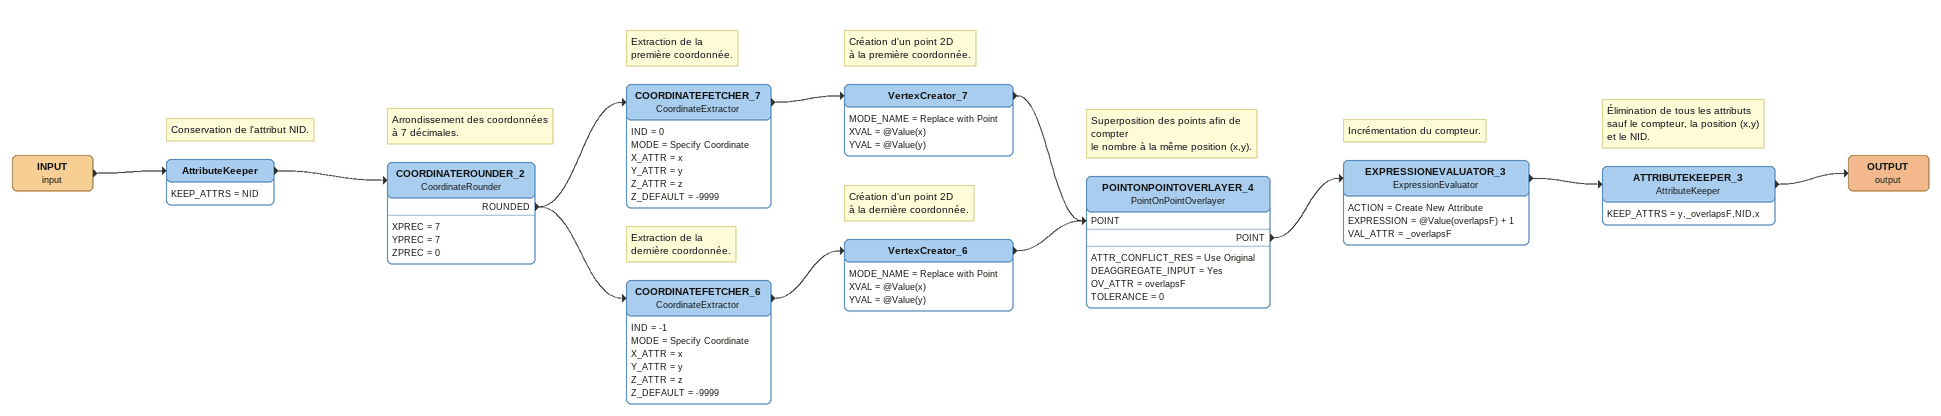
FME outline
INPUT (input)
    -> AttributeKeeper
Note: Conservation de l'attribut NID.
AttributeKeeper
    KEEP_ATTRS = NID
    -> COORDINATEROUNDER_2
Note: Arrondissement des coordonnées / à 7 décimales.
COORDINATEROUNDER_2: CoordinateRounder
    XPREC = 7
    YPREC = 7
    ZPREC = 0
    ROUNDED -> COORDINATEFETCHER_7
    ROUNDED -> COORDINATEFETCHER_6
Note: Extraction de la / première coordonnée.
COORDINATEFETCHER_7: CoordinateExtractor
    IND = 0
    MODE = Specify Coordinate
    X_ATTR = x
    Y_ATTR = y
    Z_ATTR = z
    Z_DEFAULT = -9999
    -> VertexCreator_7
Note: Création d'un point 2D / à la première coordonnée.
VertexCreator_7
    MODE_NAME = Replace with Point
    XVAL = @Value(x)
    YVAL = @Value(y)
    -> POINTONPOINTOVERLAYER_4 [POINT]
Note: Extraction de la / dernière coordonnée.
COORDINATEFETCHER_6: CoordinateExtractor
    IND = -1
    MODE = Specify Coordinate
    X_ATTR = x
    Y_ATTR = y
    Z_ATTR = z
    Z_DEFAULT = -9999
    -> VertexCreator_6
Note: Création d'un point 2D / à la dernière coordonnée.
VertexCreator_6
    MODE_NAME = Replace with Point
    XVAL = @Value(x)
    YVAL = @Value(y)
    -> POINTONPOINTOVERLAYER_4 [POINT]
Note: Superposition des points afin de compter / le nombre à la même position (x,y).
POINTONPOINTOVERLAYER_4: PointOnPointOverlayer
    ATTR_CONFLICT_RES = Use Original
    DEAGGREGATE_INPUT = Yes
    OV_ATTR = overlapsF
    TOLERANCE = 0
    POINT -> EXPRESSIONEVALUATOR_3
Note: Incrémentation du compteur.
EXPRESSIONEVALUATOR_3: ExpressionEvaluator
    ACTION = Create New Attribute
    EXPRESSION = @Value(overlapsF) + 1
    VAL_ATTR = _overlapsF
    -> ATTRIBUTEKEEPER_3
Note: Élimination de tous les attributs / sauf le compteur, la position (x,y) / et le NID.
ATTRIBUTEKEEPER_3: AttributeKeeper
    KEEP_ATTRS = y,_overlapsF,NID,x
    -> OUTPUT (output)
OUTPUT (output)
